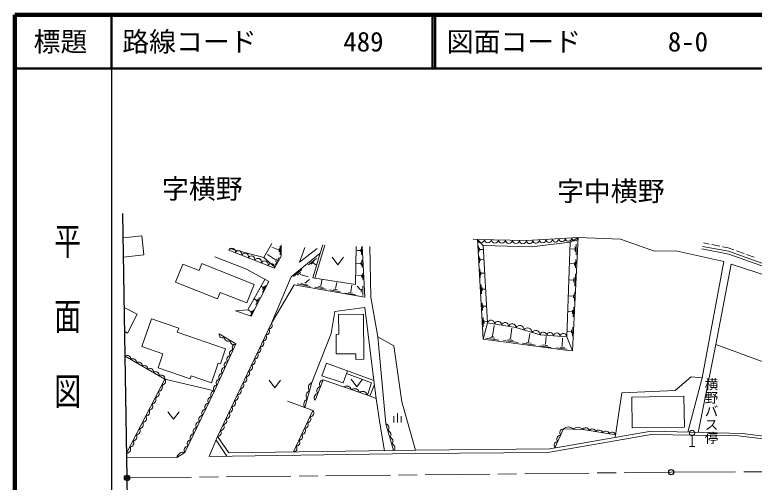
# Model space of a CAD drawing. Units: millimetres, scale not verified. Extents: x 40000 to 680000, y 20000 to 380000.
# Drawn here: x 40000 to 177596, y 292980 to 380000 of the extents above; entities that cross this region are included whole.
import ezdxf
from ezdxf.enums import TextEntityAlignment as Align

# ---------------------------------------------------------------- set-up
doc = ezdxf.new("R2010")
doc.units = ezdxf.units.MM
doc.header["$LTSCALE"] = 1000
doc.header["$PDMODE"] = 32
doc.header["$PDSIZE"] = 500
doc.linetypes.add('CHAIN', pattern=[18.5, 12, -1.5, 3.5, -1.5])
for name, color, linetype, lineweight in [('M-BGD', 7, 'Continuous', 13), ('M-BMK', 2, 'CHAIN', 13), ('M-BMK-SRVR', 3, 'Continuous', 25), ('M-TTL', 2, 'Continuous', 140), ('M-TTL-BAND', 7, 'Continuous', 25), ('M-TTL-LINE', 7, 'Continuous', 50)]:
    doc.layers.add(name, color=color, linetype=linetype, lineweight=lineweight)
doc.layers.add('M-OTRS', color=6, linetype='Continuous')
doc.layers.add('M-TTL-TXT', color=7, linetype='Continuous')
doc.styles.add('@ＭＳ ゴシック', font='')
doc.styles.add('ＭＳ ゴシック', font='')
doc.styles.get('@ＭＳ ゴシック').set_extended_font_data('@MS Gothic')
doc.styles.get('ＭＳ ゴシック').set_extended_font_data('MS Gothic')

msp = doc.modelspace()

# ---------------------------------------------------------------- linework, layer by layer
at = {"layer": 'M-BGD'}
for p, q in [((60164, 338474), (63642, 338853)), ((63642, 338853), (64028, 335312)), ((143364, 337662), (144831, 338543)), ((144831, 338543), (143805, 317463)), ((152707, 338224), (144831, 338543)), ((86358, 334791), (87850, 337399)), ((89564, 337160), (89564, 335073)), ((95836, 330968), (97686, 337116)), ((96829, 335646), (97314, 337183)), ((126087, 338190), (125309, 338250)), ((127163, 337074), (126087, 338190)), ((126087, 338190), (127187, 319614)), ((143364, 337662), (136156, 336824)), ((142728, 320028), (143364, 337662)), ((144494, 337279), (144464, 335318)), ((159017, 335996), (152707, 338224)), ((169234, 337308), (168167, 337516)), ((171196, 336924), (169724, 337212)), ((88315, 332853), (79816, 336185)), ((86358, 334791), (79941, 336508)), ((89043, 336267), (87802, 336754)), ((89211, 336462), (89203, 335841)), ((89389, 336940), (89371, 335310)), ((92954, 333926), (93991, 336691)), ((96290, 336505), (92954, 333926)), ((103415, 329802), (103545, 336880)), ((104269, 336105), (103690, 336123)), ((104364, 336365), (104364, 335851)), ((104488, 336737), (104547, 335325)), ((104670, 336948), (105124, 327415)), ((106250, 327457), (106066, 336868)), ((126321, 336907), (126368, 335791)), ((126504, 336596), (126523, 336125)), ((126598, 336305), (127148, 336293)), ((136156, 336824), (127163, 337074)), ((127163, 337074), (127974, 322651)), ((144181, 336387), (143490, 336405)), ((144275, 336818), (144258, 335944)), ((162995, 336026), (159017, 335996)), ((171967, 334082), (162995, 336026)), ((167862, 336450), (172846, 335439)), ((167955, 336888), (172806, 336011)), ((172753, 336619), (171687, 336828)), ((173835, 336222), (172753, 336619)), ((184726, 331724), (172806, 336011)), ((175713, 335534), (174305, 336050)), ((64028, 335312), (60222, 334897)), ((83139, 332631), (77231, 334955)), ((88402, 333008), (86358, 334791)), ((88511, 334406), (87040, 335398)), ((89564, 335073), (88315, 332853)), ((89185, 334787), (88432, 333449)), ((88786, 334548), (88520, 334060)), ((91436, 331191), (96829, 335646)), ((96116, 334645), (94669, 333469)), ((96829, 335646), (95455, 331047)), ((99058, 334861), (100108, 333461)), ((100108, 333461), (101158, 334861)), ((126387, 335003), (126458, 333821)), ((126553, 334678), (126576, 334205)), ((126567, 334404), (127214, 334436)), ((144408, 334421), (144346, 332861)), ((172846, 335439), (184474, 331312)), ((177591, 334846), (176183, 335362)), ((69924, 330194), (71273, 333602)), ((71273, 333602), (74297, 332405)), ((74297, 332405), (74799, 333672)), ((74799, 333672), (84573, 329802)), ((95673, 334060), (95153, 333593)), ((95561, 333770), (95992, 333440)), ((104353, 333711), (103618, 333747)), ((104451, 333959), (104442, 333383)), ((104610, 334340), (104654, 332993)), ((144063, 333615), (143220, 333680)), ((144213, 333942), (144178, 333313)), ((167924, 312415), (171967, 334082)), ((173339, 333596), (170439, 318645)), ((182760, 330452), (173339, 333596)), ((83139, 332631), (87300, 330332)), ((93445, 332586), (91858, 331274)), ((93179, 332045), (92603, 331549)), ((93134, 331620), (94614, 331230)), ((104752, 331904), (104770, 330704)), ((126559, 332631), (126606, 331113)), ((126718, 332170), (126742, 331585)), ((126836, 331910), (127344, 331922)), ((144320, 331763), (144231, 329503)), ((83341, 325057), (86556, 330742)), ((87300, 330332), (83996, 323887)), ((87742, 322599), (91436, 331191)), ((93950, 330007), (94845, 330725)), ((95455, 331047), (95836, 330968)), ((95836, 330968), (103415, 329802)), ((96927, 329458), (97140, 330636)), ((104468, 331384), (103647, 331437)), ((104587, 331590), (104581, 331088)), ((143894, 330602), (143230, 330646)), ((144054, 331036), (144018, 330150)), ((77742, 327099), (69924, 330194)), ((84573, 329802), (83204, 326345)), ((86226, 329234), (85889, 329441)), ((86096, 328365), (86781, 329665)), ((86438, 329464), (86119, 328862)), ((92009, 329750), (87742, 322599)), ((105124, 327415), (92009, 329750)), ((94960, 329396), (92558, 329901)), ((94561, 329688), (93205, 329998)), ((97920, 328917), (95811, 329307)), ((97397, 329210), (96449, 329387)), ((100038, 328784), (99329, 328944)), ((99701, 329023), (99958, 330175)), ((102528, 328412), (102749, 329688)), ((104335, 328784), (103742, 329493)), ((104530, 328935), (104486, 328350)), ((104761, 329458), (104779, 327721)), ((126757, 329739), (126845, 328073)), ((126952, 329216), (126969, 328605)), ((127076, 328906), (127519, 328933)), ((78225, 328317), (77742, 327099)), ((83204, 326345), (78225, 328317)), ((100552, 328394), (98655, 328793)), ((103378, 327845), (101438, 328199)), ((102864, 328173), (102102, 328315)), ((143894, 327639), (143103, 327686)), ((144001, 327934), (143989, 327320)), ((144201, 328442), (144125, 326694)), ((85003, 326835), (84607, 327101)), ((84885, 326055), (85564, 327349)), ((85186, 327018), (84950, 326611)), ((107533, 320057), (106250, 327457)), ((126957, 326336), (127024, 324941)), ((60375, 325501), (62772, 324286)), ((81081, 324888), (83341, 325057)), ((83996, 323887), (81081, 324888)), ((83979, 324712), (83455, 325067)), ((83849, 324031), (84443, 325051)), ((83935, 324433), (84183, 324850)), ((98856, 320677), (99574, 324744)), ((99574, 324744), (105136, 325492)), ((105136, 325492), (106841, 311914)), ((127115, 326009), (127146, 325445)), ((127257, 325753), (127690, 325776)), ((143670, 324712), (143026, 324735)), ((143794, 325001), (143764, 324351)), ((144018, 325562), (143924, 323790)), ((62772, 324286), (60982, 320756)), ((63654, 318249), (65414, 323383)), ((65414, 323383), (70496, 321640)), ((100231, 324233), (104862, 324287)), ((100274, 320513), (100231, 324233)), ((104862, 324287), (104960, 315860)), ((127132, 323648), (127179, 321900)), ((77728, 301500), (87742, 322599)), ((127974, 322651), (127187, 319614)), ((127303, 323146), (127315, 322532)), ((127404, 322851), (127823, 322875)), ((128867, 320170), (129213, 322160)), ((60982, 320756), (60447, 321027)), ((70496, 321640), (70238, 320888)), ((70238, 320888), (79226, 317805)), ((95257, 311525), (98856, 320677)), ((132226, 319777), (132501, 321646)), ((135620, 319130), (135842, 320645)), ((143538, 321052), (142853, 321087)), ((143627, 321335), (143621, 320750)), ((143816, 321832), (143792, 320195)), ((99774, 320507), (100274, 320513)), ((99816, 316855), (99774, 320507)), ((110511, 318382), (107533, 320057)), ((109028, 303829), (107533, 320057)), ((127187, 319614), (142968, 317477)), ((127674, 319780), (130084, 319437)), ((128424, 319933), (129322, 319821)), ((128720, 320081), (129080, 320045)), ((130932, 319369), (133688, 318961)), ((131694, 319475), (132740, 319351)), ((132004, 319670), (132412, 319635)), ((138754, 318666), (138902, 320102)), ((141867, 318229), (141938, 319794)), ((143805, 317463), (142728, 320028)), ((67561, 316909), (63654, 318249)), ((112016, 307924), (110511, 318382)), ((134468, 318846), (136843, 318518)), ((135212, 319006), (136090, 318891)), ((137691, 318400), (139788, 318087)), ((138187, 318566), (139162, 318424)), ((140792, 318010), (142801, 317756)), ((141483, 318123), (142311, 318058)), ((167164, 302244), (170439, 318645)), ((170439, 318645), (179747, 315225)), ((66658, 314275), (67561, 316909)), ((79226, 317805), (78265, 315004)), ((103453, 316897), (99816, 316855)), ((103465, 315842), (103453, 316897)), ((142968, 317477), (143805, 317463)), ((77844, 315149), (76592, 311499)), ((78265, 315004), (77844, 315149)), ((97988, 315174), (97158, 312771)), ((106841, 311914), (97988, 315174)), ((104960, 315860), (103465, 315842)), ((72605, 312236), (66658, 314275)), ((101132, 311508), (101916, 313727)), ((72799, 312799), (72605, 312236)), ((76592, 311499), (72799, 312799)), ((97158, 312771), (101132, 311508)), ((101735, 313214), (106383, 311482)), ((165864, 312588), (162873, 310062)), ((165250, 302291), (167924, 312415)), ((167924, 312415), (165864, 312588)), ((67911, 312195), (77157, 309977)), ((87349, 311982), (88399, 310582)), ((88399, 310582), (89449, 311982)), ((95257, 311525), (94001, 306899)), ((97390, 312043), (95895, 308235)), ((101139, 310707), (97390, 312043)), ((102625, 312139), (103675, 310739)), ((103675, 310739), (104725, 312139)), ((106383, 311482), (105605, 309212)), ((106097, 309014), (106937, 311141)), ((107260, 308544), (106841, 311914)), ((105605, 309212), (101139, 310707)), ((152968, 309645), (151750, 301309)), ((162873, 310062), (152968, 309645)), ((105605, 309212), (107260, 308544)), ((107260, 308544), (107911, 303968)), ((154828, 308840), (164517, 308989)), ((154916, 303075), (154828, 308840)), ((164517, 308989), (164606, 303223)), ((90731, 308056), (94001, 306899)), ((94001, 306899), (95471, 306306)), ((114558, 298922), (112016, 307924)), ((68507, 306105), (69557, 304705)), ((69557, 304705), (70607, 306105)), ((91836, 298608), (95471, 306306)), ((111212, 304069), (111212, 305819)), ((110512, 304069), (110512, 305294)), ((111912, 304069), (111912, 305294)), ((107911, 303968), (108789, 298842)), ((110501, 298866), (109028, 303829)), ((164606, 303223), (154916, 303075)), ((77728, 301500), (76176, 297774)), ((77728, 301500), (79855, 298443)), ((158438, 302459), (139536, 299209)), ((152018, 300746), (158398, 301850)), ((158398, 301850), (174688, 301630)), ((175446, 302040), (158438, 302459)), ((166035, 299617), (166035, 301617)), ((174688, 301630), (197956, 298719)), ((197692, 299279), (175446, 302040)), ((77450, 300832), (79483, 297821)), ((139217, 298540), (152018, 300746)), ((79855, 298443), (114558, 298922)), ((139536, 299209), (114558, 298922)), ((165535, 299617), (166535, 299617)), ((60828, 297616), (70171, 297557)), ((76176, 297774), (114580, 298312)), ((114580, 298312), (139217, 298540))]:
    msp.add_line(p, q, dxfattribs=at)
for points in [[(126087, 338190), (135212, 337964), (144831, 338543)], [(142728, 320028), (137744, 320388), (133238, 321784), (127974, 322651)], [(78005, 320599), (81145, 318715), (77157, 309977), (71669, 298537), (70171, 297557)], [(60815, 298379), (67911, 312195), (60522, 316443)], [(151824, 301811), (145690, 302782), (142101, 302902), (140512, 299377)]]:
    msp.add_lwpolyline(points, dxfattribs=at)
msp.add_circle((166035, 302117), 500, dxfattribs=at)
for centre, radius, start, end in [((144229, 338509), 602, 183.66048, 3.22966), ((126740, 338228), 654, 183.3385, 353.82441), ((128043, 338196), 654, 183.3385, 353.82441), ((129347, 338164), 654, 183.3385, 353.82441), ((130651, 338131), 654, 183.3385, 353.82441), ((131954, 338099), 654, 183.3385, 353.82441), ((133258, 338067), 654, 183.3385, 353.82441), ((134562, 338035), 654, 183.3385, 353.82441), ((135813, 338003), 602, 183.66048, 3.22966), ((137015, 338075), 602, 183.66048, 3.22966), ((138218, 338147), 602, 183.66048, 3.22966), ((139420, 338220), 602, 183.66048, 3.22966), ((140622, 338292), 602, 183.66048, 3.22966), ((141825, 338365), 602, 183.66048, 3.22966), ((143027, 338437), 602, 183.66048, 3.22966), ((80403, 335896), 654, 343.35471, 153.83085), ((81617, 335420), 654, 343.35471, 153.83085), ((82831, 334944), 654, 343.35471, 153.83085), ((84046, 334468), 654, 343.35471, 153.83085), ((85260, 333992), 654, 343.35471, 153.83085), ((86474, 333516), 654, 343.35471, 153.83085), ((87688, 333040), 654, 343.35471, 153.83085), ((87233, 322160), 672, 268.49359, 40.72448), ((128621, 322473), 671, 356.68439, 164.60219), ((129937, 322256), 671, 356.68439, 164.60219), ((131253, 322040), 671, 356.68439, 164.60219), ((132569, 321823), 671, 356.68439, 164.60219), ((133925, 321346), 815, 358.09289, 147.48799), ((86706, 321050), 672, 268.49359, 40.72448), ((135427, 320881), 815, 358.09289, 147.48799), ((136930, 320415), 815, 358.09289, 147.48799), ((138365, 320318), 625, 358.17328, 173.56997), ((139611, 320228), 625, 358.17328, 173.56997), ((140857, 320138), 625, 358.17328, 173.56997), ((142103, 320048), 625, 358.17328, 173.56997), ((78665, 320513), 666, 172.55958, 305.5129), ((79712, 319885), 666, 172.55958, 305.5129), ((80758, 319257), 666, 172.55958, 305.5129), ((85652, 318829), 672, 268.49359, 40.72448), ((86179, 319939), 672, 268.49359, 40.72448), ((81124, 318065), 650, 88.11754, 222.82229), ((85125, 317718), 672, 268.49359, 40.72448), ((60918, 315912), 663, 353.49268, 126.71904), ((80127, 315881), 650, 88.11754, 222.82229), ((80625, 316973), 650, 88.11754, 222.82229), ((84598, 316608), 672, 268.49359, 40.72448), ((61974, 315305), 663, 353.49268, 126.71904), ((63030, 314698), 663, 353.49268, 126.71904), ((79628, 314788), 650, 88.11754, 222.82229), ((84071, 315498), 672, 268.49359, 40.72448), ((64085, 314091), 663, 353.49268, 126.71904), ((65141, 313484), 663, 353.49268, 126.71904), ((79130, 313696), 650, 88.11754, 222.82229), ((83543, 314387), 672, 268.49359, 40.72448), ((66196, 312877), 663, 353.49268, 126.71904), ((67252, 312270), 663, 353.49268, 126.71904), ((78631, 312604), 650, 88.11754, 222.82229), ((82489, 312166), 672, 268.49359, 40.72448), ((83016, 313277), 672, 268.49359, 40.72448), ((66736, 310616), 724, 269.379, 36.25578), ((67327, 311767), 724, 269.379, 36.25578), ((77634, 310419), 650, 88.11754, 222.82229), ((78133, 311512), 650, 88.11754, 222.82229), ((81962, 311056), 672, 268.49359, 40.72448), ((95624, 310597), 998, 111.61335, 218.00183), ((97496, 311269), 781, 97.76966, 219.35343), ((66145, 309465), 724, 269.379, 36.25578), ((77156, 309274), 703, 89.90746, 218.83488), ((81435, 309945), 672, 268.49359, 40.72448), ((95206, 309055), 998, 111.61335, 218.00183), ((96997, 310000), 781, 97.76966, 219.35343), ((101702, 309918), 970, 17.48534, 125.49136), ((103191, 309419), 970, 17.48534, 125.49136), ((104680, 308921), 970, 17.48534, 125.49136), ((65553, 308313), 724, 269.379, 36.25578), ((76607, 308130), 703, 89.90746, 218.83488), ((80908, 308835), 672, 268.49359, 40.72448), ((94787, 307514), 998, 111.61335, 218.00183), ((96499, 308730), 781, 97.76966, 219.35343), ((64962, 307162), 724, 269.379, 36.25578), ((76059, 306986), 703, 89.90746, 218.83488), ((79854, 306614), 672, 268.49359, 40.72448), ((80381, 307725), 672, 268.49359, 40.72448), ((64371, 306010), 724, 269.379, 36.25578), ((75510, 305842), 703, 89.90746, 218.83488), ((79327, 305504), 672, 268.49359, 40.72448), ((94974, 305868), 662, 268.04717, 41.40148), ((63188, 303708), 724, 269.379, 36.25578), ((63780, 304859), 724, 269.379, 36.25578), ((74412, 303554), 703, 89.90746, 218.83488), ((74961, 304698), 703, 89.90746, 218.83488), ((78800, 304393), 672, 268.49359, 40.72448), ((93936, 303669), 662, 268.04717, 41.40148), ((94455, 304768), 662, 268.04717, 41.40148), ((62597, 302556), 724, 269.379, 36.25578), ((73863, 302410), 703, 89.90746, 218.83488), ((78273, 303283), 672, 268.49359, 40.72448), ((93417, 302569), 662, 268.04717, 41.40148), ((108902, 303116), 724, 313.08898, 79.9736), ((142127, 302183), 719, 92.07629, 219.39238), ((142971, 302065), 1207, 40.05878, 136.12292), ((144766, 302005), 1207, 40.05878, 136.12292), ((146259, 302406), 682, 15.4369, 146.58035), ((147486, 302212), 682, 15.4369, 146.58035), ((62006, 301405), 724, 269.379, 36.25578), ((73315, 301266), 703, 89.90746, 218.83488), ((77746, 302172), 672, 268.49359, 40.72448), ((92897, 301469), 662, 268.04717, 41.40148), ((109270, 301876), 724, 313.08898, 79.9736), ((109638, 300635), 724, 313.08898, 79.9736), ((141597, 301008), 719, 92.07629, 219.39238), ((148713, 302018), 682, 15.4369, 146.58035), ((149940, 301824), 682, 15.4369, 146.58035), ((151166, 301630), 682, 15.4369, 146.58035), ((61414, 300254), 724, 269.379, 36.25578), ((72766, 300122), 703, 89.90746, 218.83488), ((92378, 300370), 662, 268.04717, 41.40148), ((110007, 299394), 724, 313.08898, 79.9736), ((141068, 299833), 719, 92.07629, 219.39238), ((60823, 299102), 724, 269.379, 36.25578), ((72217, 298978), 703, 89.90746, 218.83488), ((91859, 299270), 662, 268.04717, 41.40148), ((71359, 297375), 1202, 75.06137, 171.33469)]:
    msp.add_arc(centre, radius, start, end, dxfattribs=at)
at = {"layer": 'M-BMK'}
for p, q in [((60890, 293786), (162143, 294847)), ((162143, 294847), (261534, 295263))]:
    msp.add_line(p, q, dxfattribs=at)
at = {"layer": 'M-BMK-SRVR'}
for p, q in [((60890, 293786), (60090, 342999)), ((61939, 229218), (60890, 293786))]:
    msp.add_line(p, q, dxfattribs=at)
for centre in [(162143, 294847), (60890, 293786)]:
    msp.add_circle(centre, 500, dxfattribs=at)
at = {"layer": 'M-OTRS'}
msp.add_point((60890, 293786), dxfattribs=at)
at = {"layer": 'M-TTL'}
for p, q in [((40000, 380000), (40000, 20000)), ((680000, 380000), (40000, 380000))]:
    msp.add_line(p, q, dxfattribs=at)
at = {"layer": 'M-TTL-BAND'}
msp.add_line((58000, 370000), (58000, 20000), dxfattribs=at)
at = {"layer": 'M-TTL-LINE'}
for p, q in [((58000, 380000), (58000, 370000)), ((117750, 380000), (117750, 370000)), ((118250, 380000), (118250, 370000)), ((40000, 370000), (680000, 370000))]:
    msp.add_line(p, q, dxfattribs=at)

# ---------------------------------------------------------------- texts
at = {"layer": 'M-BGD', "style": 'ＭＳ ゴシック'}
for s, p in [('字横野', (67396, 344661)), ('字中横野', (140906, 344223))]:
    msp.add_text(s, height=3666, dxfattribs=at).set_placement(p, align=Align.BOTTOM_LEFT)
at = {"layer": 'M-BGD', "style": '@ＭＳ ゴシック'}
msp.add_text('横野バス停', height=1833, rotation=270, dxfattribs=at).set_placement((168149, 312476), align=Align.BOTTOM_LEFT)
at = {"layer": 'M-TTL-BAND', "style": '@ＭＳ ゴシック', "width": 1.4}
msp.add_text('平  面  図', height=3666, rotation=270, dxfattribs=at).set_placement((49777, 306475), align=Align.MIDDLE_RIGHT)
at = {"layer": 'M-TTL-TXT', "style": 'ＭＳ ゴシック'}
msp.add_text('標題', height=3666, dxfattribs=at).set_placement((48500, 375000), align=Align.MIDDLE_CENTER)
for s, p in [('路線コード', (60000, 375000)), ('図面コード', (120380, 375000)), ('489', (101142, 375000)), ('8-0', (161521, 375000))]:
    msp.add_text(s, height=3666, dxfattribs=at).set_placement(p, align=Align.MIDDLE_LEFT)

doc.saveas('drawing.dxf')
